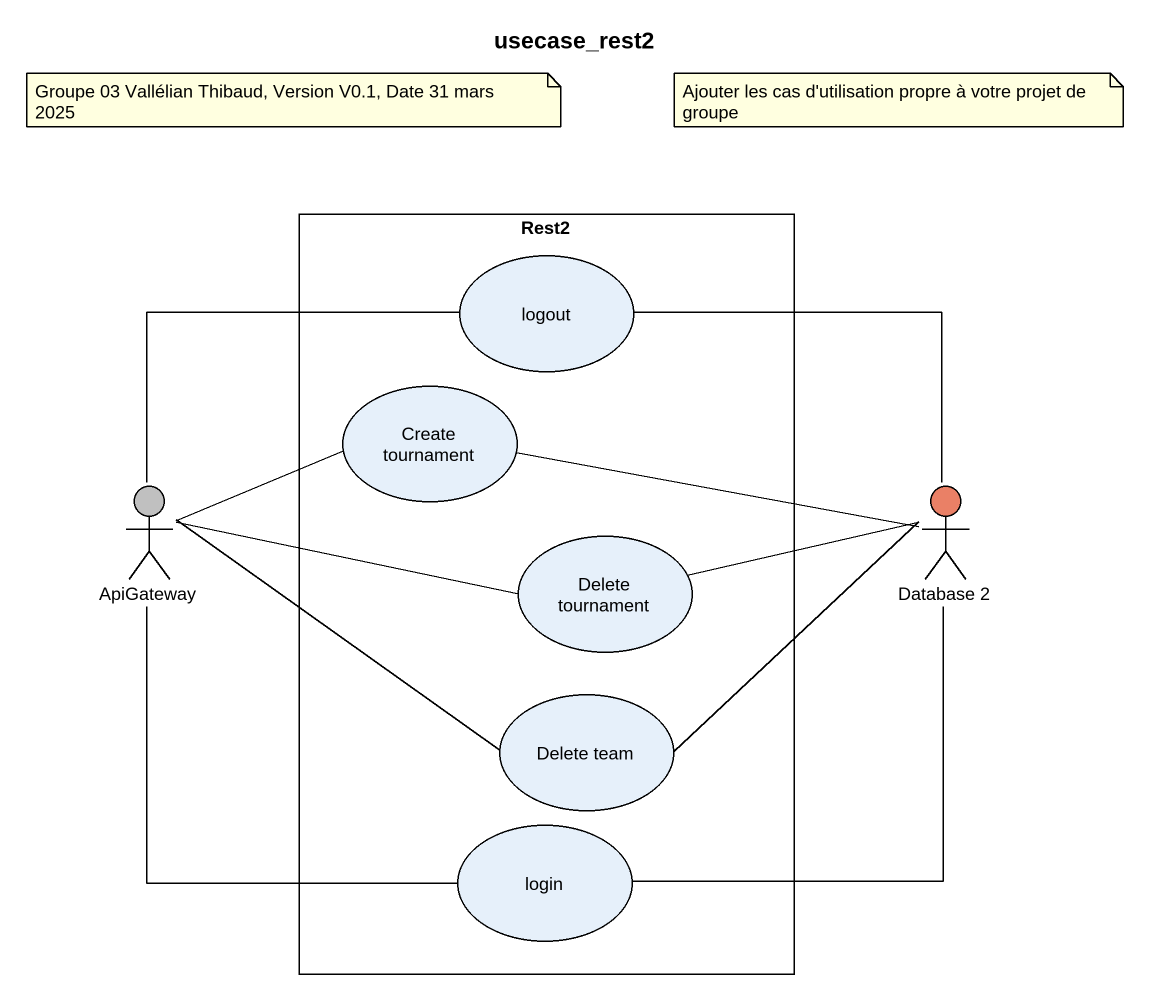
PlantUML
@startuml
title usecase_rest2
rectangle Rest2 {
  usecase logout
  usecase "Create tournament" as Create_tournament
  usecase "Delete tournament" as Delete_tournament
  usecase "Delete team" as Delete_team
  usecase login
}
actor ApiGateway #C0C0C0
actor "Database 2" as Database_2 #EA8066
logout -- Database_2
Create_tournament -left- ApiGateway
Create_tournament -right- Database_2
ApiGateway -up- logout
ApiGateway -right- Delete_team
Delete_tournament -left- ApiGateway
Delete_tournament -right- Database_2
Delete_team -right- Database_2
login -up- ApiGateway
login -up- Database_2
note as N1
  Groupe 03 Vallélian Thibaud, Version V0.1, Date 31 mars 2025
end note
note as N2
  Ajouter les cas d'utilisation propre à votre projet de groupe
end note
@enduml
